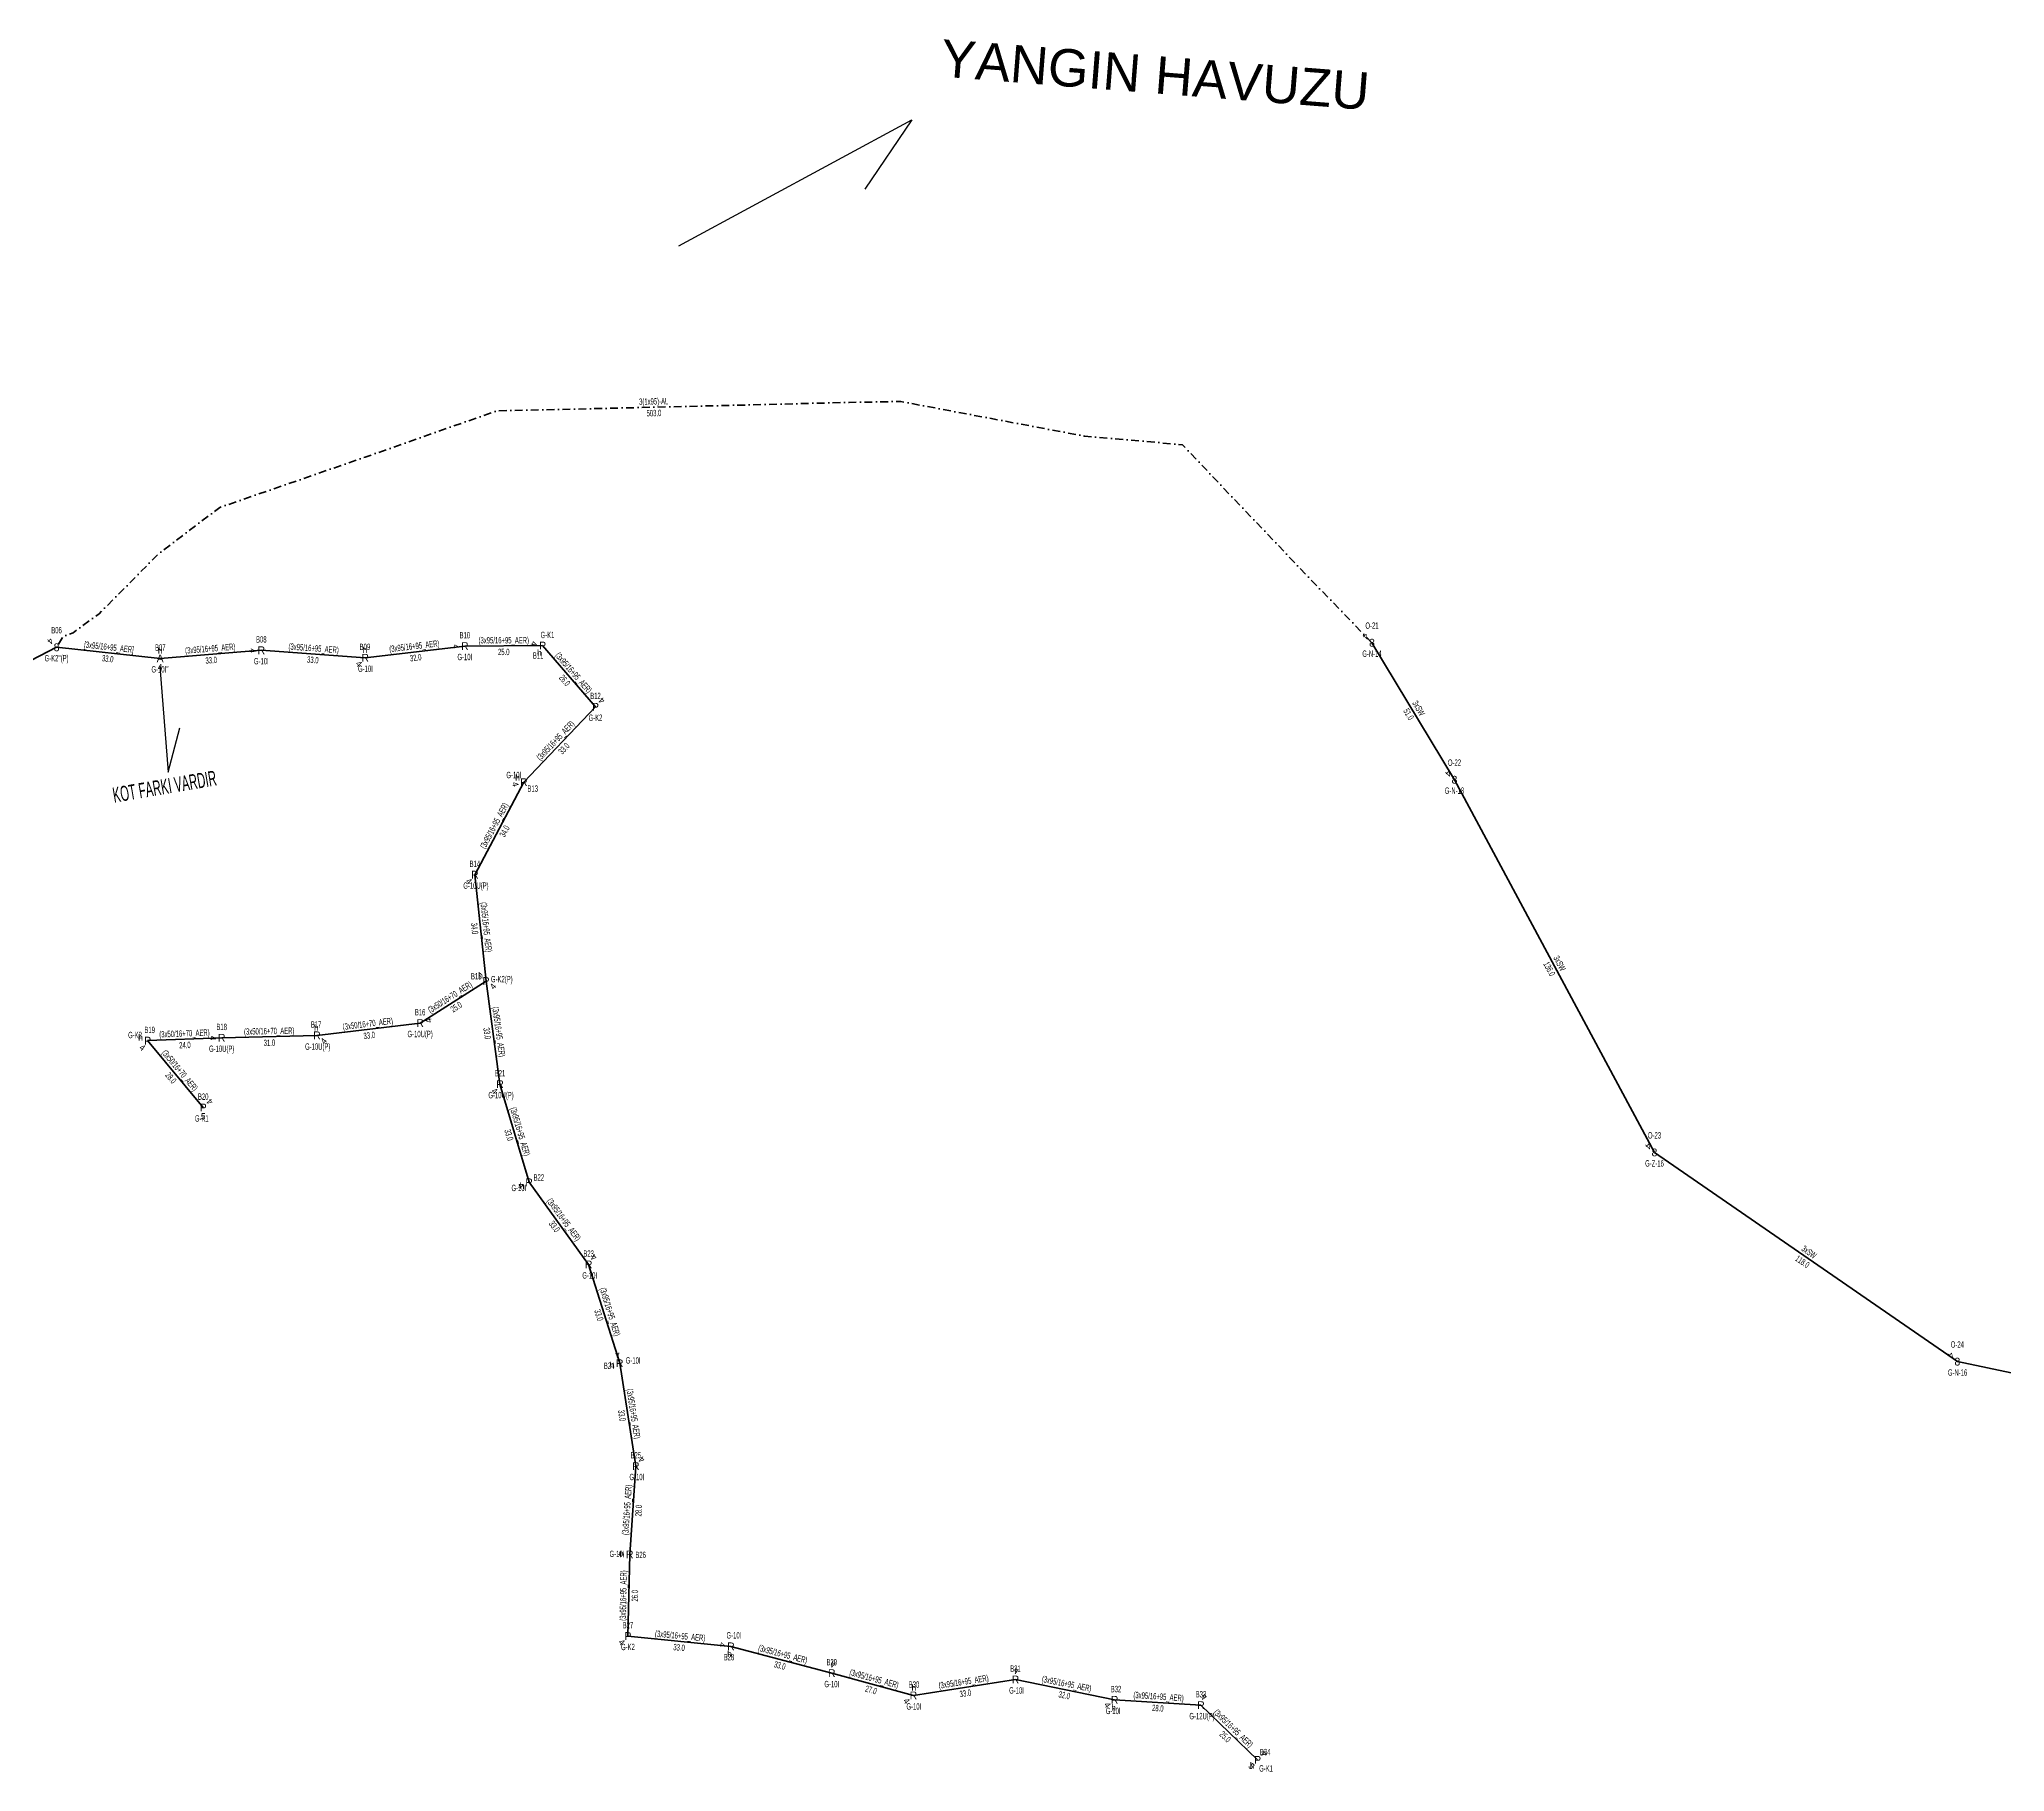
# Model space of a CAD drawing. Header units: millimetres. Extents: x 533588 to 538589, y 4082985 to 4086946.
# Drawn here: x 537313 to 537944, y 4085404 to 4085960 of the extents above; entities that cross this region are included whole.
import ezdxf
from ezdxf.enums import TextEntityAlignment as Align

# ---------------------------------------------------------------- set-up
doc = ezdxf.new("R2010")
doc.units = ezdxf.units.MM
doc.linetypes.add('DASHDOT', pattern=[5, 2.5, -1.25, 0, -1.25])
for name, color, linetype, lineweight in [('DIREK_AG_MEVCUT', 120, 'Continuous', 25), ('DIREK_ENH_YENI', 6, 'Continuous', 25), ('DIREK_OG_MEVCUT', 16, 'Continuous', 25), ('DIREK_OG_YENI', 10, 'Continuous', 25), ('HAT_AG_HAVAI_BYSK', 3, 'Continuous', 50), ('HAT_AG_HAVAI_MEVCUT', 126, 'Continuous', 50), ('HAT_ENH_HAVAI_YENI', 6, 'Continuous', 70), ('HAT_OG_HAVAI_YENI', 1, 'Continuous', 70), ('HAT_OG_YERALTI_YENI', 1, 'DASHDOT', 70), ('KULLANICI', 1, 'Continuous', 25)]:
    doc.layers.add(name, color=color, linetype=linetype, lineweight=lineweight)
doc.styles.add('Direk', font='B_CAD')
doc.styles.get("Standard").update_dxf_attribs({"font": 'Arial'})

msp = doc.modelspace()

# ---------------------------------------------------------------- linework, layer by layer
at = {"layer": 'HAT_AG_HAVAI_BYSK'}
msp.add_line((537318.788, 4085765.053), (537352.016, 4085761.487), dxfattribs=at)
at = {"layer": 'HAT_AG_HAVAI_MEVCUT'}
for p, q in [((537417.813, 4085761.702), (537449.791, 4085765.455)), ((537449.791, 4085765.455), (537474.758, 4085765.614)), ((537474.758, 4085765.614), (537491.717, 4085745.959)), ((537352.016, 4085761.487), (537384.486, 4085764.106)), ((537384.486, 4085764.106), (537417.813, 4085761.702)), ((537491.717, 4085745.959), (537468.732, 4085721.739)), ((537468.732, 4085721.739), (537453.011, 4085692.064)), ((537453.011, 4085692.064), (537456.589, 4085657.941)), ((537456.589, 4085657.941), (537435.447, 4085644.436)), ((537456.589, 4085657.941), (537461.073, 4085624.824)), ((537371.766, 4085639.706), (537348.01, 4085638.801)), ((537402.326229, 4085640.504235), (537371.766, 4085639.706)), ((537435.447, 4085644.436), (537402.326229, 4085640.504235)), ((537348.01, 4085638.801), (537365.839, 4085617.321)), ((537461.073, 4085624.824), (537470.408, 4085593.322)), ((537470.408, 4085593.322), (537489.517, 4085566.955)), ((537489.517, 4085566.955), (537499.49, 4085535.241)), ((537499.49, 4085535.241), (537504.648, 4085502.239)), ((537504.648, 4085502.239), (537502.702, 4085473.88)), ((537502.702, 4085473.88), (537502.129, 4085447.678)), ((537502.129, 4085447.678), (537535.175, 4085444.362)), ((537535.175, 4085444.362), (537567.531, 4085435.768)), ((537567.531, 4085435.768), (537593.736, 4085428.609)), ((537593.736, 4085428.609), (537626.485, 4085433.724)), ((537626.485, 4085433.724), (537658.293, 4085427.195)), ((537658.293, 4085427.195), (537686.005, 4085425.483)), ((537704.193, 4085407.919), (537686.005, 4085425.483))]:
    msp.add_line(p, q, dxfattribs=at)
at = {"layer": 'HAT_ENH_HAVAI_YENI'}
for p, q in [((537767.357, 4085722.545), (537740.880051, 4085766.517806)), ((537831.531, 4085602.904), (537767.357, 4085722.545)), ((537928.715505, 4085535.770745), (537831.531, 4085602.904)), ((537988.304, 4085523.279), (537928.715505, 4085535.770745))]:
    msp.add_line(p, q, dxfattribs=at)
at = {"layer": 'HAT_OG_HAVAI_YENI'}
msp.add_line((537288.52, 4085749.451), (537318.788, 4085765.053), dxfattribs=at)
at = {"layer": 'HAT_OG_YERALTI_YENI', "flags": 128}
msp.add_lwpolyline([(537740.880051, 4085766.517806), (537719.595016, 4085788.504575), (537680.03673, 4085830.089646), (537648.652619, 4085832.839383), (537589.669693, 4085843.968525), (537573.075518, 4085843.664283), (537529.51502, 4085842.576381), (537491.349785, 4085841.670476), (537459.963273, 4085840.945123), (537417.830967, 4085826.091649), (537371.198253, 4085809.974508), (537351.907957, 4085795.368479), (537350.848898, 4085794.460714), (537341.135815, 4085784.566078), (537332.401589, 4085775.801561), (537324.080412, 4085769.749795), (537320.872976, 4085768.478925), (537318.543046, 4085764.72683), (537318.788, 4085765.053)], dxfattribs=at)
at = {"layer": 'KULLANICI'}
for p, q in [((537518.432103, 4085893.910737), (537593.207059, 4085934.339301)), ((537593.207059, 4085934.339301), (537578.180513, 4085912.157257)), ((537351.950498, 4085758.938416), (537354.641322, 4085725.004132)), ((537354.641322, 4085725.004132), (537358.378578, 4085739.205705))]:
    msp.add_line(p, q, dxfattribs=at)

# ---------------------------------------------------------------- texts
at = {"layer": 'DIREK_AG_MEVCUT', "width": 0.53}
for s, p in [('B08', (537384.486, 4085767.606)), ('B09', (537417.734556, 4085765.201121)), ('B10', (537449.791, 4085768.955)), ('G-K1', (537476.313277, 4085769.025278)), ('G-10I', (537384.486, 4085760.606)), ('G-10I', (537417.891746, 4085758.189425)), ('G-10I', (537449.791, 4085761.955)), ('B11', (537473.306057, 4085762.429371)), ('B12', (537491.717, 4085749.459)), ('G-K2', (537491.717, 4085742.459)), ('G-10I', (537465.494078, 4085724.066359)), ('B13', (537471.574011, 4085719.696215)), ('B14', (537453.011, 4085695.564)), ('G-10U(P)', (537453.34821, 4085688.564)), ('B15', (537453.435784, 4085659.459957)), ('G-K2(P)', (537461.659118, 4085658.549981)), ('B16', (537435.447, 4085647.936)), ('G-K2', (537343.964066, 4085640.607643)), ('B19', (537348.674239, 4085642.237391)), ('B18', (537371.766, 4085643.206)), ('B17', (537402.075081, 4085643.995213)), ('G-10U(P)', (537435.447, 4085640.936)), ('G-10U(P)', (537371.766, 4085636.206)), ('G-10U(P)', (537402.585708, 4085636.897447)), ('B21', (537461.073, 4085628.324)), ('B20', (537365.839, 4085620.821)), ('G-10U(P)', (537461.41021, 4085621.324)), ('G-K1', (537365.375029, 4085613.821)), ('B22', (537473.540909, 4085594.88241)), ('G-10I', (537467.131194, 4085591.521965)), ('B23', (537489.517, 4085570.455)), ('G-10I', (537489.85421, 4085563.455)), ('B24', (537496.079124, 4085534.456192)), ('G-10I', (537503.808352, 4085536.15702)), ('B25', (537504.648, 4085505.739)), ('G-10I', (537504.98521, 4085498.739)), ('G-10I', (537498.605826, 4085474.05498)), ('B26', (537506.198811, 4085473.730624)), ('B27', (537502.129, 4085451.178)), ('G-K2', (537502.129, 4085444.178)), ('G-10I', (537536.14271, 4085447.911453)), ('B28', (537534.562867, 4085440.915945)), ('B29', (537567.531, 4085439.268)), ('B31', (537626.485, 4085437.224)), ('G-10I', (537567.531, 4085432.268)), ('B30', (537593.931494, 4085432.103536)), ('G-10I', (537626.82221, 4085430.224)), ('B32', (537658.753564, 4085430.664565)), ('G-10I', (537593.875842, 4085425.080978)), ('B33', (537686.005, 4085428.983)), ('G-10I', (537657.822038, 4085423.647108)), ('G-12U(P)', (537686.34221, 4085421.983)), ('G-K1', (537706.894632, 4085405.187648)), ('B34', (537706.624306, 4085410.436687))]:
    msp.add_text(s, height=2.05, dxfattribs=at).set_placement(p, align=Align.MIDDLE_CENTER)
at = {"layer": 'DIREK_AG_MEVCUT', "color": 32, "style": 'Direk'}
for s, rotation, p in [('4', 273.346863, (537446.995776, 4085765.291534)), ('4', 257.927795, (537472.019923, 4085766.199604)), ('4', 272.305722, (537381.688267, 4085763.993352)), ('4', 313.579222, (537415.784619, 4085759.771801)), ('4', 495.000001, (537493.696899, 4085747.938899)), ('4', 283.18935, (537466.00586, 4085721.100124)), ('4', 317.751611, (537451.128431, 4085689.991336)), ('4', 412.279984, (537458.803828, 4085656.22795)), ('4', 466.284731, (537438.134664, 4085645.221151)), ('4', 271.090833, (537368.966507, 4085639.652695)), ('4', 410.442387, (537404.484986, 4085638.721045)), ('4', 322.81564, (537346.317731, 4085636.570254)), ('4', 321.607053, (537459.334056, 4085622.629444)), ('5', 360.000003, (537365.839, 4085614.521)), ('4', 491.224358, (537367.944977, 4085619.166226)), ('4', 291.491355, (537467.802676, 4085592.29619)), ('4', 503.728317, (537491.173521, 4085569.212418)), ('4', 194.71642, (537498.778702, 4085537.949146)), ('4', 497.751611, (537506.530569, 4085504.311664)), ('4', 266.814222, (537499.906327, 4085474.035606)), ('4', 315.000001, (537500.149101, 4085445.698101)), ('4', 259.509788, (537532.421799, 4085444.871789)), ('4', 532.360048, (537567.903253, 4085438.543145)), ('4', 534.200213, (537626.767947, 4085436.509667)), ('4', 308.494987, (537591.544545, 4085426.866151)), ('4', 305.419475, (537656.011194, 4085425.572237)), ('4', 517.999958, (537687.0539, 4085428.079114)), ('5', -44.000043, (537702.247955, 4085405.90485)), ('4', 495.343268, (537706.161002, 4085409.910725))]:
    msp.add_text(s, height=2, rotation=rotation, dxfattribs=at).set_placement(p, align=Align.MIDDLE_CENTER)
at = {"layer": 'DIREK_AG_MEVCUT', "style": 'Direk'}
for s, p in [('R', (537449.791, 4085765.455)), ('P', (537474.758, 4085765.614)), ('R', (537384.486, 4085764.106)), ('R', (537417.813, 4085761.702)), ('P', (537491.717, 4085745.959)), ('R', (537468.732, 4085721.739)), ('R', (537453.011, 4085692.064)), ('P', (537456.589, 4085657.941)), ('R', (537435.447, 4085644.436)), ('P', (537348.01, 4085638.801)), ('R', (537371.766, 4085639.706)), ('R', (537402.326229, 4085640.504235)), ('R', (537461.073, 4085624.824)), ('P', (537365.839, 4085617.321)), ('R', (537470.408, 4085593.322)), ('R', (537489.517, 4085566.955)), ('R', (537499.49, 4085535.241)), ('R', (537504.648, 4085502.239)), ('R', (537502.702, 4085473.88)), ('P', (537502.129, 4085447.678)), ('R', (537535.175, 4085444.362)), ('R', (537567.531, 4085435.768)), ('R', (537626.485, 4085433.724)), ('R', (537593.736, 4085428.609)), ('R', (537658.293, 4085427.195)), ('R', (537686.005, 4085425.483)), ('P', (537704.193, 4085407.919))]:
    msp.add_text(s, height=2.5, dxfattribs=at).set_placement(p, align=Align.MIDDLE_CENTER)
at = {"layer": 'DIREK_AG_MEVCUT', "color": 40, "style": 'Direk'}
for p in [(537417.756982, 4085764.201372), (537473.724317, 4085763.337709), (537466.701979, 4085723.198114), (537454.821233, 4085659.708767), (537345.727244, 4085639.820327), (537402.146046, 4085642.997734), (537468.165222, 4085592.217488), (537497.055753, 4085534.671403), (537500.204552, 4085473.992934), (537534.727889, 4085441.902307), (537593.875613, 4085431.105099), (537657.963771, 4085424.716773), (537702.456351, 4085406.120653)]:
    msp.add_text('h', height=2, dxfattribs=at).set_placement(p, align=Align.MIDDLE_CENTER)
at = {"layer": 'DIREK_ENH_YENI', "width": 0.53}
for s, p in [('O-21', (537740.880051, 4085772.017806)), ('G-N-14', (537740.880051, 4085763.017806)), ('O-22', (537767.357, 4085728.045)), ('G-N-18', (537767.357, 4085719.045)), ('O-23', (537831.531, 4085608.404)), ('G-Z-16', (537831.531, 4085599.404)), ('O-24', (537928.715505, 4085541.270745)), ('G-N-16', (537928.799956, 4085532.270745))]:
    msp.add_text(s, height=2.05, dxfattribs=at).set_placement(p, align=Align.MIDDLE_CENTER)
at = {"layer": 'DIREK_ENH_YENI', "color": 32, "style": 'Direk'}
for p in [(537738.900152, 4085768.497705), (537765.377101, 4085724.524899), (537829.551101, 4085604.883899), (537926.735606, 4085537.750644)]:
    msp.add_text('4', height=2, rotation=225.000001, dxfattribs=at).set_placement(p, align=Align.MIDDLE_CENTER)
at = {"layer": 'DIREK_ENH_YENI', "style": 'Direk'}
for p in [(537740.880051, 4085766.517806), (537767.357, 4085722.545), (537831.531, 4085602.904), (537928.715505, 4085535.770745)]:
    msp.add_text('8', height=2.5, dxfattribs=at).set_placement(p, align=Align.MIDDLE_CENTER)
at = {"layer": 'DIREK_OG_MEVCUT', "width": 0.53}
for s, p in [('B07', (537352.062237, 4085764.986695)), ("G-10I''", (537351.969747, 4085757.986094))]:
    msp.add_text(s, height=2.05, dxfattribs=at).set_placement(p, align=Align.MIDDLE_CENTER)
at = {"layer": 'DIREK_OG_MEVCUT', "style": 'Direk'}
msp.add_text('A', height=2.5, dxfattribs=at).set_placement((537352.016, 4085761.487), align=Align.MIDDLE_CENTER)
at = {"layer": 'DIREK_OG_MEVCUT', "color": 32, "style": 'Direk'}
msp.add_text('4', height=2, rotation=359.243071, dxfattribs=at).set_placement((537351.979011, 4085758.687244), align=Align.MIDDLE_CENTER)
at = {"layer": 'DIREK_OG_MEVCUT', "color": 40, "style": 'Direk'}
msp.add_text('h', height=2, dxfattribs=at).set_placement((537352.04903, 4085763.986782), align=Align.MIDDLE_CENTER)
at = {"layer": 'DIREK_OG_YENI', "color": 32, "style": 'Direk'}
msp.add_text('4', height=2, rotation=225.000001, dxfattribs=at).set_placement((537316.808101, 4085767.032899), align=Align.MIDDLE_CENTER)
at = {"layer": 'DIREK_OG_YENI', "width": 0.53}
for s, p in [('B06', (537318.788, 4085770.553)), ("G-K2''(P)", (537318.788, 4085761.553))]:
    msp.add_text(s, height=2.05, dxfattribs=at).set_placement(p, align=Align.MIDDLE_CENTER)
at = {"layer": 'DIREK_OG_YENI', "style": 'Direk'}
msp.add_text('8', height=2.5, dxfattribs=at).set_placement((537318.788, 4085765.053), align=Align.MIDDLE_CENTER)
at = {"layer": 'HAT_AG_HAVAI_BYSK', "lineweight": 30, "width": 0.53}
msp.add_text('[3x95/16+95_AER]', height=2.05, rotation=353.875324, dxfattribs=at).set_placement((537335.492653, 4085764.115375), align=Align.CENTER)
msp.add_text('33.0', height=2.05, rotation=353.875324, dxfattribs=at).set_placement((537335.311276, 4085762.425079), align=Align.TOP_CENTER)
at = {"layer": 'HAT_AG_HAVAI_MEVCUT', "lineweight": 30, "width": 0.53}
for s, rotation, p in [('(3x95/16+95_AER)', 364.610817, (537368.182532, 4085763.643987)), ('(3x95/16+95_AER)', 355.874994, (537401.210369, 4085763.752053)), ('(3x95/16+95_AER)', 366.693516, (537433.70308, 4085764.423153)), ('(3x95/16+95_AER)', 359.9525, (537462.281477, 4085766.295062)), ('(3x95/16+95_AER)', 311.028918, (537483.884965, 4085756.254858)), ('(3x95/16+95_AER)', 46.498935, (537479.608356, 4085734.434134)), ('(3x95/16+95_AER)', 62.085294, (537460.120404, 4085707.299307)), ('(3x95/16+95_AER)', 275.986137, (537455.644911, 4085675.091228)), ('(3x50/16+70_AER)', 392.572066, (537445.560376, 4085651.904793)), ('(3x50/16+70_AER)', 367.133657, (537418.784137, 4085643.206741)), ('(3x95/16+95_AER)', 277.712033, (537459.673237, 4085641.496877)), ('(3x50/16+70_AER)', 362.182148, (537359.85574, 4085640.103048)), ('(3x50/16+70_AER)', 361.096095, (537387.032692, 4085640.848509)), ('(3x50/16+70_AER)', 309.693171, (537357.578625, 4085628.604057)), ('(3x95/16+95_AER)', 286.505999, (537466.555793, 4085609.314404)), ('(3x95/16+95_AER)', 306.447101, (537480.737836, 4085580.765909)), ('(3x95/16+95_AER)', 287.032255, (537495.407793, 4085551.469772)), ('(3x95/16+95_AER)', 278.883042, (537502.90918, 4085518.871193)), ('(3x95/16+95_AER)', 86.073227, (537502.827106, 4085488.117445)), ('(3x95/16+95_AER)', 89.034645, (537501.628821, 4085460.653851)), ('(3x95/16+95_AER)', 354.728371, (537518.793346, 4085446.726868)), ('(3x95/16+95_AER)', 345.126531, (537551.571279, 4085440.886625)), ('(3x95/16+95_AER)', 344.717958, (537580.857516, 4085433.008444)), ('(3x95/16+95_AER)', 368.878137, (537609.978908, 4085432.00614)), ('(3x95/16+95_AER)', 348.729861, (537642.693013, 4085431.360807)), ('(3x95/16+95_AER)', 356.147192, (537672.344061, 4085427.25456)), ('(3x95/16+95_AER)', 315.999954, (537695.689039, 4085417.312143))]:
    msp.add_text(s, height=2.05, rotation=rotation, dxfattribs=at).set_placement(p, align=Align.CENTER)
for s, rotation, p in [('33.0', 364.610817, (537368.31919, 4085761.949488)), ('33.0', 355.874994, (537401.088083, 4085762.056457)), ('32.0', 366.693516, (537433.901229, 4085762.73474)), ('25.0', 359.9525, (537462.280068, 4085764.595063)), ('26.0', 311.028918, (537482.602522, 4085755.13891)), ('33.0', 46.498935, (537480.841471, 4085733.263908)), ('34.0', 62.085294, (537461.622601, 4085706.503441)), ('34.0', 275.986137, (537453.95418, 4085674.913939)), ('25.0', 392.572066, (537446.475588, 4085650.472177)), ('33.0', 367.133657, (537418.995251, 4085641.5199)), ('33.0', 277.712033, (537457.988613, 4085641.268747)), ('24.0', 362.182148, (537359.92047, 4085638.404281)), ('31.0', 361.096095, (537387.065212, 4085639.14882)), ('28.0', 309.693171, (537356.270516, 4085627.518308)), ('33.0', 286.505999, (537464.92585, 4085608.831407)), ('33.0', 306.447101, (537479.370346, 4085579.755972)), ('33.0', 287.032255, (537493.782355, 4085550.971825)), ('33.0', 278.883042, (537501.229571, 4085518.608683)), ('28.0', 86.073227, (537504.523115, 4085488.001027)), ('26.0', 89.034645, (537503.32858, 4085460.62521)), ('33.0', 354.728371, (537518.637155, 4085445.034059)), ('33.0', 345.126531, (537551.134914, 4085439.243583)), ('27.0', 344.717958, (537580.409446, 4085431.368556)), ('33.0', 368.878137, (537610.241275, 4085430.326508)), ('32.0', 348.729861, (537642.360774, 4085429.693589)), ('28.0', 356.147192, (537672.229832, 4085425.558402)), ('25.0', 315.999954, (537694.508118, 4085416.089266))]:
    msp.add_text(s, height=2.05, rotation=rotation, dxfattribs=at).set_placement(p, align=Align.TOP_CENTER)
at = {"layer": 'HAT_ENH_HAVAI_YENI', "lineweight": 30, "width": 0.53}
for rotation, p in [(300.780179, (537754.982415, 4085744.980201, 268870.573803)), (298.208602, (537800.192717, 4085663.126227)), (325.403875, (537880.557278, 4085570.120326))]:
    msp.add_text('3xSW', height=2.05, rotation=rotation, dxfattribs=at).set_placement(p, align=Align.CENTER)
for s, rotation, p in [('51.0', 300.780179, (537753.521882, 4085744.110234, 268870.573803)), ('136.0', 298.208602, (537798.694622, 4085662.322666)), ('118.0', 325.403875, (537879.592039, 4085568.720929))]:
    msp.add_text(s, height=2.05, rotation=rotation, dxfattribs=at).set_placement(p, align=Align.TOP_CENTER)
at = {"layer": 'HAT_OG_YERALTI_YENI', "lineweight": 30, "width": 0.53}
msp.add_text('3(1x95)-AL', height=2.05, rotation=361.359739, dxfattribs=at).set_placement((537510.412232, 4085842.973189), align=Align.CENTER)
msp.add_text('503.0', height=2.05, rotation=361.359739, dxfattribs=at).set_placement((537510.452573, 4085841.273668), align=Align.TOP_CENTER)
at = {"layer": 'KULLANICI'}
msp.add_text('YANGIN HAVUZU', height=12.0001, rotation=355.5154, dxfattribs=at).set_placement((537602.1514, 4085948.2925))
at = {"layer": 'KULLANICI', "width": 0.53}
msp.add_text('KOT FARKI VARDIR', height=4.867, rotation=9.6197, dxfattribs=at).set_placement((537353.445419, 4085720.369885), align=Align.MIDDLE_CENTER)

doc.saveas('drawing.dxf')
